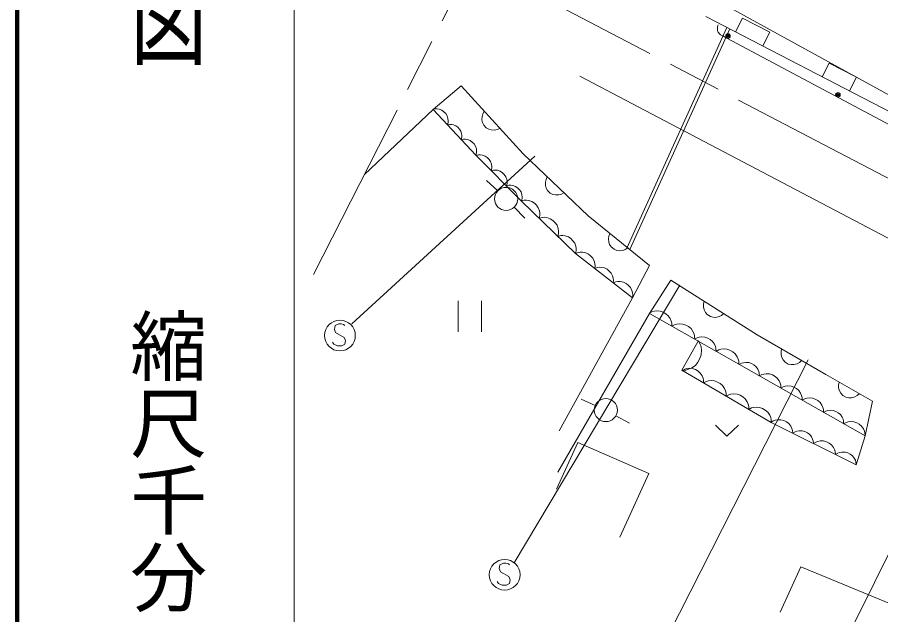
# Model space of a CAD drawing. Units: millimetres, scale not verified. Extents: x 40000 to 680000, y 20000 to 380000.
# Drawn here: x 40000 to 96130, y 271036 to 309875 of the extents above; entities that cross this region are included whole.
import ezdxf
from ezdxf.enums import TextEntityAlignment as Align

# ---------------------------------------------------------------- set-up
doc = ezdxf.new("R2010")
doc.units = ezdxf.units.MM
doc.header["$LTSCALE"] = 1000
doc.linetypes.add('CHAIN', pattern=[18.5, 12, -1.5, 3.5, -1.5])
for name, color, linetype, lineweight in [('M-BGD', 7, 'Continuous', 13), ('M-BGD-EXST', 7, 'Continuous', 13), ('M-BMK', 2, 'CHAIN', 13), ('M-STR-STRC', 7, 'Continuous', 13), ('M-TTL', 2, 'Continuous', 140), ('M-TTL-BAND', 7, 'Continuous', 13)]:
    doc.layers.add(name, color=color, linetype=linetype, lineweight=lineweight)
doc.styles.add('@ＭＳ ゴシック', font='')
doc.styles.get('@ＭＳ ゴシック').set_extended_font_data('@MS Gothic')

msp = doc.modelspace()

# ---------------------------------------------------------------- linework, layer by layer
at = {"layer": 'M-BGD'}
for p, q in [((85438, 311003), (101977, 301897)), ((101642, 301160), (84769, 309932)), ((85514, 309237), (85544, 309335)), ((85544, 309335), (85572, 309388)), ((87155, 309818), (86694, 308931)), ((88929, 308896), (87155, 309818)), ((79630, 294864), (86128, 309213)), ((79812, 294781), (86310, 309130)), ((85511, 309103), (85514, 309237)), ((85526, 309004), (85511, 309103)), ((85568, 308914), (85526, 309004)), ((85646, 308804), (85568, 308914)), ((85724, 308739), (85646, 308804)), ((85866, 308664), (85724, 308739)), ((88468, 308008), (88929, 308896)), ((86130, 308523), (85866, 308664)), ((100428, 300879), (86130, 308523)), ((92779, 306894), (92318, 306007)), ((94554, 305972), (92779, 306894)), ((94092, 305085), (94554, 305972)), ((67025, 303878), (68850, 305415)), ((68850, 305415), (72883, 300998)), ((62563, 299652), (67025, 303878)), ((67169, 303930), (67009, 303896)), ((69810, 300902), (67025, 303878)), ((67288, 303926), (67169, 303930)), ((67425, 303902), (67288, 303926)), ((67602, 303836), (67425, 303902)), ((67737, 303733), (67602, 303836)), ((67851, 303610), (67737, 303733)), ((70361, 303760), (70268, 303594)), ((67946, 303468), (67851, 303610)), ((67999, 303288), (67946, 303468)), ((68014, 303149), (67999, 303288)), ((68010, 303030), (68014, 303149)), ((70218, 303427), (70208, 303215)), ((70208, 303215), (70243, 303043)), ((70268, 303594), (70218, 303427)), ((67966, 302873), (68010, 303030)), ((68114, 302905), (67966, 302873)), ((68224, 302901), (68114, 302905)), ((68352, 302879), (68224, 302901)), ((68516, 302818), (68352, 302879)), ((68641, 302722), (68516, 302818)), ((68748, 302608), (68641, 302722)), ((68835, 302476), (68748, 302608)), ((70243, 303043), (70320, 302870)), ((70320, 302870), (70482, 302693)), ((70482, 302693), (70648, 302600)), ((70648, 302600), (70815, 302550)), ((70815, 302550), (71027, 302540)), ((71027, 302540), (71199, 302575)), ((71199, 302575), (71372, 302652)), ((68885, 302309), (68835, 302476)), ((68854, 301924), (68895, 302070)), ((68899, 302180), (68885, 302309)), ((68895, 302070), (68899, 302180)), ((69013, 301958), (68854, 301924)), ((69132, 301954), (69013, 301958)), ((69270, 301930), (69132, 301954)), ((69446, 301865), (69270, 301930)), ((69581, 301761), (69446, 301865)), ((69696, 301638), (69581, 301761)), ((69790, 301497), (69696, 301638)), ((69844, 301316), (69790, 301497)), ((69810, 300902), (69855, 301059)), ((72787, 297925), (69810, 300902)), ((69975, 300934), (69817, 300895)), ((69859, 301177), (69844, 301316)), ((69855, 301059), (69859, 301177)), ((70094, 300934), (69975, 300934)), ((70233, 300915), (70094, 300934)), ((70411, 300855), (70233, 300915)), ((72883, 300998), (77108, 296965)), ((70550, 300756), (70411, 300855)), ((70668, 300637), (70550, 300756)), ((70767, 300499), (70668, 300637)), ((70827, 300321), (70767, 300499)), ((70847, 300182), (70827, 300321)), ((70807, 299905), (70847, 300063)), ((70965, 299944), (70807, 299905)), ((70847, 300063), (70847, 300182)), ((71084, 299944), (70965, 299944)), ((71223, 299925), (71084, 299944)), ((71401, 299865), (71223, 299925)), ((71539, 299766), (71401, 299865)), ((71658, 299647), (71539, 299766)), ((71234, 298585), (70508, 299272)), ((71757, 299509), (71658, 299647)), ((71817, 299331), (71757, 299509)), ((71836, 299192), (71817, 299331)), ((71836, 299073), (71836, 299192)), ((74372, 299327), (74333, 299157)), ((74453, 299499), (74372, 299327)), ((71797, 298915), (71836, 299073)), ((71955, 298954), (71797, 298915)), ((72074, 298954), (71955, 298954)), ((72213, 298935), (72074, 298954)), ((72391, 298875), (72213, 298935)), ((72529, 298776), (72391, 298875)), ((72648, 298657), (72529, 298776)), ((72747, 298519), (72648, 298657)), ((74333, 299157), (74338, 298945)), ((74338, 298945), (74385, 298776)), ((74385, 298776), (74473, 298608)), ((72807, 298341), (72747, 298519)), ((72787, 297925), (72826, 298083)), ((72826, 298202), (72807, 298341)), ((72826, 298083), (72826, 298202)), ((74473, 298608), (74647, 298443)), ((74647, 298443), (74819, 298362)), ((74819, 298362), (74989, 298323)), ((74989, 298323), (75201, 298328)), ((75201, 298328), (75370, 298374)), ((75370, 298374), (75538, 298463)), ((72301, 297531), (72997, 296813)), ((72959, 297980), (72779, 297932)), ((76292, 294516), (72787, 297925)), ((73095, 297982), (72959, 297980)), ((73254, 297962), (73095, 297982)), ((73458, 297897), (73254, 297962)), ((73618, 297786), (73458, 297897)), ((73756, 297652), (73618, 297786)), ((73871, 297495), (73756, 297652)), ((73942, 297292), (73871, 297495)), ((73926, 296817), (73969, 296999)), ((73967, 297134), (73942, 297292)), ((73969, 296999), (73967, 297134)), ((77108, 296965), (81093, 293748)), ((74118, 296868), (73926, 296817)), ((74262, 296870), (74118, 296868)), ((74430, 296848), (74262, 296870)), ((74648, 296779), (74430, 296848)), ((74818, 296661), (74648, 296779)), ((74964, 296519), (74818, 296661)), ((75087, 296352), (74964, 296519)), ((75162, 296137), (75087, 296352)), ((75145, 295632), (75190, 295825)), ((75188, 295969), (75162, 296137)), ((75190, 295825), (75188, 295969)), ((78517, 295827), (78450, 295650)), ((75325, 295679), (75145, 295632)), ((75461, 295681), (75325, 295679)), ((75619, 295661), (75461, 295681)), ((75824, 295596), (75619, 295661)), ((75984, 295485), (75824, 295596)), ((76122, 295351), (75984, 295485)), ((76237, 295194), (76122, 295351)), ((78450, 295650), (78426, 295476)), ((78426, 295476), (78449, 295265)), ((78449, 295265), (78509, 295101)), ((76308, 294992), (76237, 295194)), ((76292, 294516), (76334, 294698)), ((76332, 294833), (76308, 294992)), ((76334, 294698), (76332, 294833)), ((78509, 295101), (78611, 294941)), ((78611, 294941), (78798, 294791)), ((78798, 294791), (78976, 294724)), ((78976, 294724), (79149, 294700)), ((79149, 294700), (79360, 294723)), ((79360, 294723), (79524, 294783)), ((79524, 294783), (79684, 294885)), ((76455, 294592), (76281, 294524)), ((79988, 291635), (76292, 294516)), ((76590, 294608), (76455, 294592)), ((76750, 294605), (76590, 294608)), ((76960, 294563), (76750, 294605)), ((77131, 294470), (76960, 294563)), ((77283, 294352), (77131, 294470)), ((77415, 294209), (77283, 294352)), ((77507, 294015), (77415, 294209)), ((77549, 293861), (77507, 294015)), ((77543, 293541), (77566, 293726)), ((77706, 293604), (77543, 293541)), ((77566, 293726), (77549, 293861)), ((77833, 293620), (77706, 293604)), ((77983, 293617), (77833, 293620)), ((78180, 293577), (77983, 293617)), ((78340, 293490), (78180, 293577)), ((81093, 293748), (79988, 291635)), ((78482, 293380), (78340, 293490)), ((78606, 293245), (78482, 293380)), ((78693, 293064), (78606, 293245)), ((78732, 292919), (78693, 293064)), ((78726, 292619), (78748, 292793)), ((78900, 292686), (78726, 292619)), ((78748, 292793), (78732, 292919)), ((79035, 292703), (78900, 292686)), ((79195, 292700), (79035, 292703)), ((79406, 292658), (79195, 292700)), ((79577, 292565), (79406, 292658)), ((79728, 292447), (79577, 292565)), ((79860, 292304), (79728, 292447)), ((81093, 290627), (82485, 292788)), ((82485, 292788), (88102, 289235)), ((79952, 292110), (79860, 292304)), ((79994, 291955), (79952, 292110)), ((80011, 291821), (79994, 291955)), ((68666, 291435), (68666, 289435)), ((70186, 289435), (70186, 291435)), ((79988, 291635), (75235, 282994)), ((79988, 291635), (80011, 291821)), ((84660, 291412), (84614, 291228)), ((81394, 290769), (81255, 290731)), ((81562, 290790), (81394, 290769)), ((81790, 290777), (81562, 290790)), ((81984, 290706), (81790, 290777)), ((84614, 291228), (84610, 291053)), ((84610, 291053), (84657, 290846)), ((84657, 290846), (84735, 290690)), ((75139, 280305), (81093, 290627)), ((81255, 290731), (81082, 290633)), ((86902, 287314), (81093, 290627)), ((82161, 290605), (81984, 290706)), ((82322, 290474), (82161, 290605)), ((82448, 290285), (82322, 290474)), ((82516, 290129), (82448, 290285)), ((84735, 290690), (84855, 290543)), ((84855, 290543), (85058, 290415)), ((85058, 290415), (85242, 290369)), ((85242, 290369), (85417, 290365)), ((85417, 290365), (85624, 290412)), ((85624, 290412), (85781, 290490)), ((85781, 290490), (85927, 290610)), ((82554, 289990), (82516, 290129)), ((82559, 289791), (82554, 289990)), ((82731, 289888), (82559, 289791)), ((82871, 289927), (82731, 289888)), ((83039, 289948), (82871, 289927)), ((83267, 289935), (83039, 289948)), ((83461, 289864), (83267, 289935)), ((83638, 289763), (83461, 289864)), ((83799, 289632), (83638, 289763)), ((83925, 289443), (83799, 289632)), ((83993, 289287), (83925, 289443)), ((84031, 289147), (83993, 289287)), ((84035, 288949), (84031, 289147)), ((84329, 289076), (84198, 289041)), ((84488, 289096), (84329, 289076)), ((84702, 289085), (84488, 289096)), ((84885, 289017), (84702, 289085)), ((88102, 289235), (92567, 286642)), ((83205, 286930), (84253, 288825)), ((84198, 289041), (84035, 288949)), ((84399, 288633), (84270, 288855)), ((84450, 288454), (84399, 288633)), ((85051, 288922), (84885, 289017)), ((85202, 288799), (85051, 288922)), ((85322, 288621), (85202, 288799)), ((85385, 288474), (85322, 288621)), ((84481, 288236), (84450, 288454)), ((84468, 287941), (84481, 288236)), ((85421, 288343), (85385, 288474)), ((85425, 288157), (85421, 288343)), ((85598, 288254), (85425, 288157)), ((85737, 288292), (85598, 288254)), ((85906, 288313), (85737, 288292)), ((86134, 288301), (85906, 288313)), ((86328, 288229), (86134, 288301)), ((86505, 288128), (86328, 288229)), ((86665, 287997), (86505, 288128)), ((86792, 287808), (86665, 287997)), ((89686, 288315), (89648, 288129)), ((89648, 288129), (89650, 287955)), ((89650, 287955), (89705, 287749)), ((84085, 287248), (84251, 287458)), ((84251, 287458), (84379, 287689)), ((84379, 287689), (84468, 287941)), ((86860, 287652), (86792, 287808)), ((86898, 287513), (86860, 287652)), ((86902, 287314), (86898, 287513)), ((87211, 287415), (87088, 287381)), ((87359, 287434), (87211, 287415)), ((87560, 287424), (87359, 287434)), ((87732, 287361), (87560, 287424)), ((89705, 287749), (89789, 287596)), ((89789, 287596), (89915, 287454)), ((89915, 287454), (90122, 287334)), ((90688, 287352), (90841, 287436)), ((90841, 287436), (90983, 287562)), ((83205, 286930), (83462, 286939)), ((89014, 283522), (83205, 286930)), ((83400, 287002), (83236, 286912)), ((83531, 287036), (83400, 287002)), ((83462, 286939), (83641, 286991)), ((83690, 287054), (83531, 287036)), ((83641, 286991), (83842, 287081)), ((83904, 287040), (83690, 287054)), ((83842, 287081), (84085, 287248)), ((84086, 286970), (83904, 287040)), ((84252, 286873), (84086, 286970)), ((84401, 286748), (84252, 286873)), ((95112, 282657), (86902, 287314)), ((87088, 287381), (86936, 287295)), ((87888, 287272), (87732, 287361)), ((88030, 287157), (87888, 287272)), ((88142, 286990), (88030, 287157)), ((88202, 286853), (88142, 286990)), ((88236, 286730), (88202, 286853)), ((90122, 287334), (90308, 287295)), ((90308, 287295), (90483, 287298)), ((90483, 287298), (90688, 287352)), ((84518, 286568), (84401, 286748)), ((84580, 286421), (84518, 286568)), ((84614, 286289), (84580, 286421)), ((84616, 286103), (84614, 286289)), ((88240, 286555), (88236, 286730)), ((88403, 286647), (88240, 286555)), ((88534, 286683), (88403, 286647)), ((88692, 286704), (88534, 286683)), ((88907, 286692), (88692, 286704)), ((89090, 286625), (88907, 286692)), ((89257, 286531), (89090, 286625)), ((89408, 286408), (89257, 286531)), ((89527, 286230), (89408, 286408)), ((92567, 286642), (95592, 284914)), ((84790, 286198), (84616, 286103)), ((84929, 286234), (84790, 286198)), ((85098, 286253), (84929, 286234)), ((85326, 286238), (85098, 286253)), ((85519, 286164), (85326, 286238)), ((85695, 286061), (85519, 286164)), ((85854, 285928), (85695, 286061)), ((85978, 285737), (85854, 285928)), ((86044, 285580), (85978, 285737)), ((89591, 286083), (89527, 286230)), ((89628, 285952), (89591, 286083)), ((89632, 285766), (89628, 285952)), ((89795, 285858), (89632, 285766)), ((89925, 285894), (89795, 285858)), ((90084, 285914), (89925, 285894)), ((90298, 285903), (90084, 285914)), ((90481, 285836), (90298, 285903)), ((90648, 285741), (90481, 285836)), ((90799, 285619), (90648, 285741)), ((93428, 286150), (93391, 285964)), ((93391, 285964), (93395, 285789)), ((93395, 285789), (93451, 285585)), ((86080, 285441), (86044, 285580)), ((86082, 285242), (86080, 285441)), ((86256, 285337), (86082, 285242)), ((86396, 285374), (86256, 285337)), ((86565, 285393), (86396, 285374)), ((86792, 285378), (86565, 285393)), ((86985, 285304), (86792, 285378)), ((87161, 285200), (86985, 285304)), ((87320, 285068), (87161, 285200)), ((90919, 285440), (90799, 285619)), ((90983, 285294), (90919, 285440)), ((91019, 285163), (90983, 285294)), ((91024, 284976), (91019, 285163)), ((93451, 285585), (93536, 285432)), ((93536, 285432), (93663, 285291)), ((93663, 285291), (93871, 285172)), ((93871, 285172), (94057, 285134)), ((94232, 285138), (94437, 285194)), ((94437, 285194), (94589, 285280)), ((94589, 285280), (94731, 285406)), ((77575, 284644), (76662, 285052)), ((87444, 284877), (87320, 285068)), ((87510, 284720), (87444, 284877)), ((87546, 284580), (87510, 284720)), ((87548, 284382), (87546, 284580)), ((91186, 285068), (91024, 284976)), ((91317, 285104), (91186, 285068)), ((91476, 285125), (91317, 285104)), ((91690, 285113), (91476, 285125)), ((91873, 285047), (91690, 285113)), ((92040, 284952), (91873, 285047)), ((92191, 284829), (92040, 284952)), ((92311, 284651), (92191, 284829)), ((92375, 284504), (92311, 284651)), ((94057, 285134), (94232, 285138)), ((95592, 284914), (95112, 282657)), ((87722, 284477), (87548, 284382)), ((87862, 284513), (87722, 284477)), ((88031, 284532), (87862, 284513)), ((88258, 284517), (88031, 284532)), ((88451, 284443), (88258, 284517)), ((88627, 284340), (88451, 284443)), ((88786, 284207), (88627, 284340)), ((88911, 284016), (88786, 284207)), ((92411, 284374), (92375, 284504)), ((92415, 284187), (92411, 284374)), ((92568, 284273), (92415, 284187)), ((92690, 284307), (92568, 284273)), ((92839, 284326), (92690, 284307)), ((93040, 284315), (92839, 284326)), ((93212, 284253), (93040, 284315)), ((93368, 284164), (93212, 284253)), ((93510, 284049), (93368, 284164)), ((93622, 283882), (93510, 284049)), ((78915, 283972), (79788, 283485)), ((88976, 283859), (88911, 284016)), ((89013, 283720), (88976, 283859)), ((89138, 283639), (88981, 283538)), ((89014, 283522), (89013, 283720)), ((94536, 280785), (89014, 283522)), ((89266, 283683), (89138, 283639)), ((89424, 283712), (89266, 283683)), ((89638, 283712), (89424, 283712)), ((89825, 283656), (89638, 283712)), ((89997, 283571), (89825, 283656)), ((90154, 283457), (89997, 283571)), ((90284, 283285), (90154, 283457)), ((93682, 283744), (93622, 283882)), ((93716, 283622), (93682, 283744)), ((93720, 283447), (93716, 283622)), ((93883, 283539), (93720, 283447)), ((94013, 283575), (93883, 283539)), ((94172, 283595), (94013, 283575)), ((94387, 283584), (94172, 283595)), ((94569, 283517), (94387, 283584)), ((94736, 283422), (94569, 283517)), ((85384, 283354), (86134, 282634)), ((86134, 282634), (86884, 283354)), ((90356, 283142), (90284, 283285)), ((90399, 283014), (90356, 283142)), ((90414, 282828), (90399, 283014)), ((90561, 282922), (90414, 282828)), ((90682, 282963), (90561, 282922)), ((90830, 282990), (90682, 282963)), ((91031, 282991), (90830, 282990)), ((91205, 282938), (91031, 282991)), ((91367, 282858), (91205, 282938)), ((94888, 283300), (94736, 283422)), ((95007, 283121), (94888, 283300)), ((95071, 282975), (95007, 283121)), ((95107, 282844), (95071, 282975)), ((91515, 282751), (91367, 282858)), ((91636, 282591), (91515, 282751)), ((91703, 282457), (91636, 282591)), ((91744, 282336), (91703, 282457)), ((91758, 282162), (91744, 282336)), ((92201, 282335), (92044, 282306)), ((92416, 282336), (92201, 282335)), ((92602, 282279), (92416, 282336)), ((95112, 282657), (94536, 280785)), ((95112, 282657), (95107, 282844)), ((75043, 279201), (76436, 282225)), ((76436, 282225), (81045, 280209)), ((91915, 282262), (91758, 282162)), ((92044, 282306), (91915, 282262)), ((92774, 282194), (92602, 282279)), ((92932, 282080), (92774, 282194)), ((93061, 281909), (92932, 282080)), ((93133, 281766), (93061, 281909)), ((93177, 281637), (93133, 281766)), ((93192, 281451), (93177, 281637)), ((93339, 281546), (93192, 281451)), ((93460, 281586), (93339, 281546)), ((93607, 281614), (93460, 281586)), ((93808, 281614), (93607, 281614)), ((93983, 281561), (93808, 281614)), ((94144, 281481), (93983, 281561)), ((94292, 281374), (94144, 281481)), ((94413, 281214), (94292, 281374)), ((94481, 281080), (94413, 281214)), ((94522, 280959), (94481, 281080)), ((94536, 280785), (94522, 280959)), ((81045, 280209), (79172, 276080)), ((89585, 271203), (90940, 274160)), ((90940, 274160), (110772, 265907))]:
    msp.add_line(p, q, dxfattribs=at)
for centre, radius in [((86201, 308655), 150), ((86201, 308655), 90), ((86201, 308655), 30), ((93350, 304833), 150), ((93350, 304833), 90), ((93350, 304833), 30), ((71779, 298069), 750), ((78260, 284338), 750)]:
    msp.add_circle(centre, radius, dxfattribs=at)
at = {"layer": 'M-BGD-EXST'}
for p, q in [((61744, 289955), (73651, 300854)), ((72307, 274402), (83061, 292454)), ((60656, 289827), (60616, 289587)), ((60896, 289947), (60656, 289827)), ((61056, 289947), (60896, 289947)), ((61216, 289907), (61056, 289947)), ((61296, 289827), (61216, 289907)), ((60616, 289587), (60696, 289387)), ((60696, 289387), (61256, 289067)), ((60576, 288627), (60496, 288747)), ((60816, 288507), (60576, 288627)), ((61296, 288627), (61096, 288507)), ((61256, 289067), (61336, 288867)), ((61336, 288867), (61296, 288627)), ((61096, 288507), (60816, 288507)), ((91415, 287605), (82005, 269073)), ((90244, 262087), (100529, 282844)), ((71363, 274274), (71323, 274034)), ((71323, 274034), (71403, 273834)), ((71603, 274394), (71363, 274274)), ((71763, 274394), (71603, 274394)), ((71923, 274354), (71763, 274394)), ((72003, 274274), (71923, 274354)), ((71403, 273834), (71963, 273514)), ((71963, 273514), (72043, 273314)), ((71283, 273074), (71203, 273194)), ((71523, 272954), (71283, 273074)), ((71803, 272954), (71523, 272954)), ((72003, 273074), (71803, 272954)), ((72043, 273314), (72003, 273074))]:
    msp.add_line(p, q, dxfattribs=at)
for centre in [(60976, 289187), (71683, 273634)]:
    msp.add_circle(centre, 1000, dxfattribs=at)
at = {"layer": 'M-BMK'}
for p, q in [((59262, 293143), (69159, 312656)), ((70497, 313083), (106517, 294208))]:
    msp.add_line(p, q, dxfattribs=at)
at = {"layer": 'M-STR-STRC'}
msp.add_line((76580, 306045), (105223, 290980), dxfattribs=at)
at = {"layer": 'M-TTL'}
msp.add_line((40000, 380000), (40000, 20000), dxfattribs=at)
at = {"layer": 'M-TTL-BAND'}
msp.add_line((58000, 370000), (58000, 20000), dxfattribs=at)

# ---------------------------------------------------------------- texts
at = {"layer": 'M-TTL-BAND', "style": '@ＭＳ ゴシック', "width": 1.4}
msp.add_text('平  面  図', height=3666, rotation=270, dxfattribs=at).set_placement((49777, 306475), align=Align.MIDDLE_RIGHT)
at = {"layer": 'M-TTL-BAND', "style": '@ＭＳ ゴシック'}
msp.add_text('縮尺千分の一', height=3666, rotation=270, dxfattribs=at).set_placement((49777, 261030), align=Align.MIDDLE_RIGHT)

doc.saveas('drawing.dxf')
